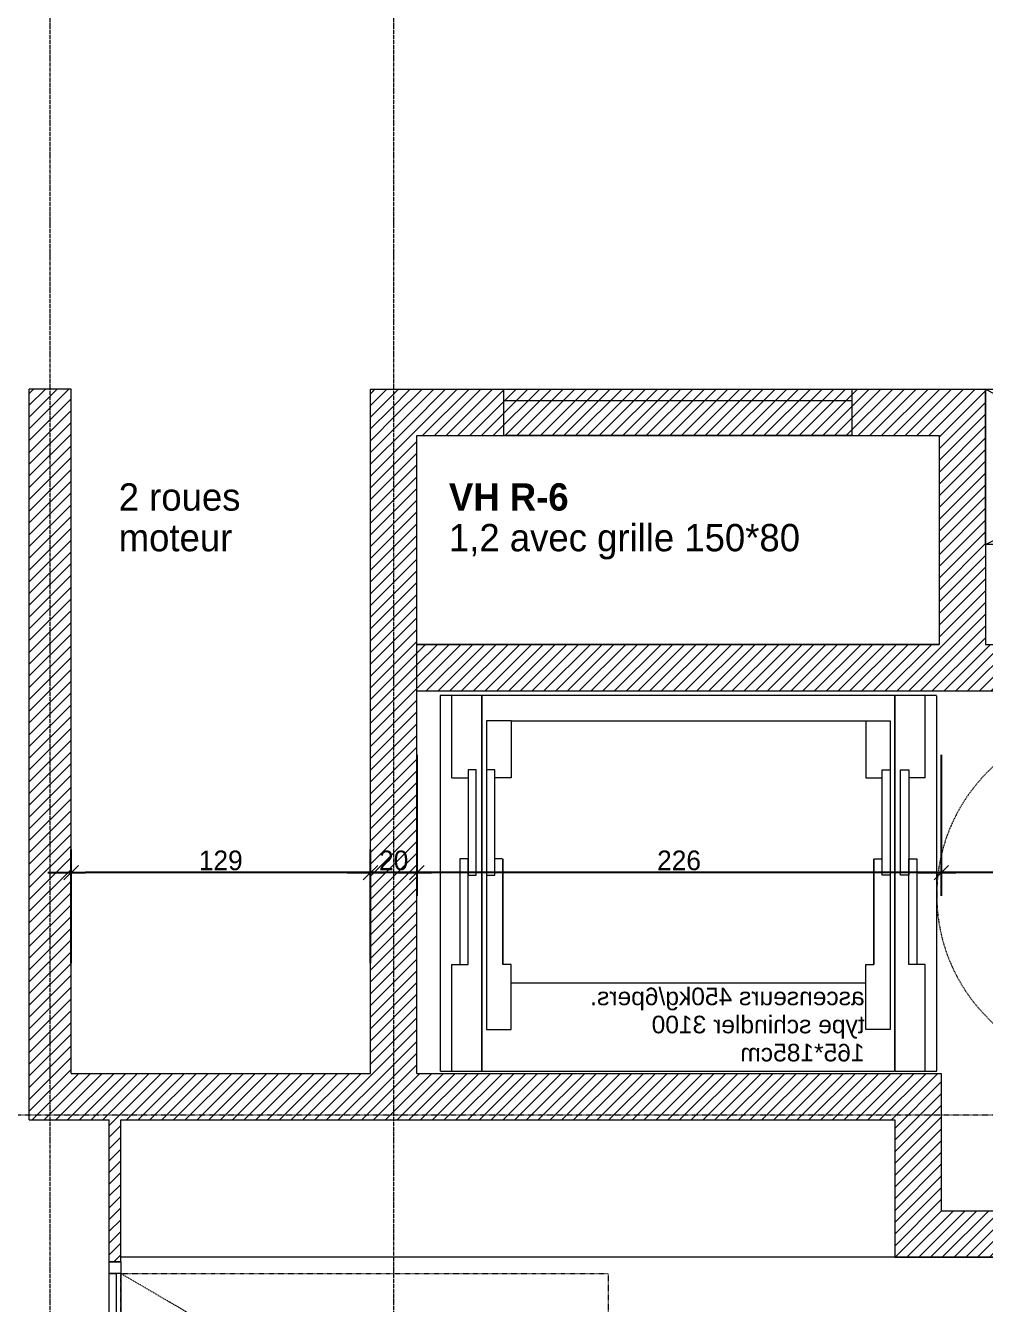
# Model space of a CAD drawing. Header units: centimetres. Extents: x -14085 to 643619, y -47998 to 35592.
# Drawn here: x -7905 to -7492, y 3452 to 4003 of the extents above; entities that cross this region are included whole.
import ezdxf

# ---------------------------------------------------------------- set-up
doc = ezdxf.new("R2010")
doc.units = ezdxf.units.CM
doc.header["$PDMODE"] = 1
doc.header["$PDSIZE"] = -2
for name, pattern in [('ISO-02', [0.75, 0.6, -0.15]), ('Style de ligne -1', [0.41664, 0.20828, -0.20836]), ('Style de ligne -17', [0.347222, 0.20828, -0.138942]), ('Style de ligne -6', [1.04164, 0.625, -0.20828, 0.06943, -0.13893]), ('VW-01', [0.41656, 0.20828, -0.20828])]:
    doc.linetypes.add(name, pattern=pattern)
doc.layers.get('0').update_dxf_attribs({"lineweight": 18, "true_color": 0x848484})
for name, color, linetype, lineweight in [('B GÈnÈral_Hatch', 7, 'Continuous', 5), ('B Général', 7, 'Continuous', 5), ('C ANNOTATIONS-cotation', 7, 'Continuous', 5), ('C ANNOTATIONS-prestations', 7, 'Continuous', 5), ('C ANNOTATIONS-texte', 7, 'Continuous', 5)]:
    doc.layers.add(name, color=color, linetype=linetype, lineweight=lineweight)
doc.layers.add('C ANNOTATIONS-axes', color=1, linetype='ISO-02', lineweight=13, true_color=0xff0000)
doc.layers.add('C ANNOTATIONS-axes horizontaux', color=1, linetype='VW-01', lineweight=13, true_color=0xff0000)
doc.styles.add('Arial', font='arial.ttf')
doc.styles.add('Eurostile', font='')
doc.styles.add('Eurostile (bold)', font='')
doc.styles.get('Eurostile').set_extended_font_data('Eurostile')
doc.styles.get('Eurostile (bold)').set_extended_font_data('Eurostile', bold=True)
doc.dimstyles.new('100é', dxfattribs={"dimtxt": 8.470801, "dimasz": 6.232178, "dimexe": 10, "dimexo": 25, "dimgap": 1, "dimtad": 1, "dimdec": 1, "dimtxsty": 'Eurostile', "dimblk": 'VW_SLASH', "dimblk1": 'VW_SLASH', "dimblk2": 'VW_SLASH', "dimcen": 0, "dimdle": 10, "dimazin": 0, "dimtfac": 1, "dimtdec": 1, "dimtix": 1, "dimtmove": 0, "dimatfit": 0, "dimldrblk": 'VW_FILLEDARROW', "dimfxl": 50.8, "dimfxlon": 1, "dimfrac": 2, "dimtolj": 1, "dimarcsym": 0})
pattern_1 = [(45, (-16946.0474, 0), (2.4253472, -2.6458333), [])]

# ---------------------------------------------------------------- blocks, each defined once
blk = doc.blocks.new('Porte basculante ht200cm')
at = {"layer": 'B Général', "color": 7, "linetype": 'Style de ligne -1', "lineweight": 5}
for p, q in [((-123, -2.5), (0, -212.5)), ((0, -212.5), (123, -2.5))]:
    blk.add_line(p, q, dxfattribs=at)
at = {"layer": 'B Général', "color": 7, "linetype": 'Continuous', "lineweight": 5, "flags": 128}
for points in [[(-128, 2.5), (128, 2.5), (128, -2.5), (-128, -2.5)], [(-123, 2.5), (123, 2.5), (123, -0.5), (-123, -0.5)]]:
    blk.add_lwpolyline(points, close=True, dxfattribs=at)
at = {"layer": 'B Général', "flags": 128}
for points in [[(-128, 2.5), (-123, 2.5), (-123, -2.5), (-128, -2.5)], [(123, 2.5), (128, 2.5), (128, -2.5), (123, -2.5)]]:
    blk.add_lwpolyline(points, close=True, dxfattribs=at)
at = {"layer": 'B Général', "color": 7, "linetype": 'Style de ligne -1', "lineweight": 5, "flags": 128}
blk.add_lwpolyline([(-123, -2.5), (123, -2.5), (123, -212.5), (-123, -212.5)], close=True, dxfattribs=at)
at = {"layer": 'B Général', "insert": (-66, -238.42), "char_height": 12.94, "attachment_point": 1, "line_spacing_factor": 0.894142, "style": 'Eurostile'}
blk.add_mtext('G', dxfattribs=at)
at = {"layer": 'C ANNOTATIONS-prestations', "insert": (-62.58, -8.98), "char_height": 7.059, "attachment_point": 1, "line_spacing_factor": 0.894142, "style": 'Eurostile'}
blk.add_mtext('Porte basculante ht 217 cm', dxfattribs=at)
blk = doc.blocks.new('Ascenseur 162.185')
at = {"layer": 'B Général', "color": 7}
for p, q in [((35.5, -5), (0, -5)), ((35.5, -5), (35.5, -12.06)), ((116, -5), (116, -8.53)), ((161.98, -5), (116, -5)), ((70.5, -12.06), (70.5, -8.53)), ((70.5, -8.53), (116, -8.53)), ((116, -8.53), (116, -12.06)), ((32, -15.58), (32, -12.06)), ((32, -12.06), (77.5, -12.06)), ((77.5, -15.58), (32, -15.58)), ((116, -12.06), (70.5, -12.06)), ((77.5, -12.06), (77.5, -15.58)), ((11, -20), (144, -20)), ((11, -30.58), (11, -20)), ((32, -23.53), (32, -20)), ((32, -20), (77.5, -20)), ((77.5, -20), (77.5, -23.53)), ((144, -20), (144, -30.58)), ((77.5, -23.53), (32, -23.53)), ((35.5, -30.58), (35.5, -23.53)), ((70.5, -26.81), (70.5, -23.53)), ((116, -27.06), (70.5, -27.06)), ((116, -30.58), (116, -27.06)), ((11, -30.58), (35.5, -30.58)), ((144, -30.58), (116, -30.58)), ((11, -183.42), (35.5, -183.42)), ((11, -183.42), (11, -194)), ((35.5, -183.42), (35.5, -190.47)), ((70.5, -186.94), (116, -186.94)), ((70.5, -187.19), (70.5, -190.47)), ((144, -183.42), (116, -183.42)), ((116, -183.42), (116, -186.94)), ((144, -194), (144, -183.42)), ((77.5, -190.47), (32, -190.47)), ((32, -190.47), (32, -194)), ((77.5, -194), (77.5, -190.47)), ((11, -194), (144, -194)), ((32, -194), (77.5, -194)), ((77.5, -198.42), (32, -198.42)), ((32, -198.42), (32, -201.94)), ((77.5, -201.94), (77.5, -198.42)), ((32, -201.94), (77.5, -201.94)), ((35.5, -209), (35.5, -201.94)), ((116, -201.94), (70.5, -201.94)), ((70.5, -201.94), (70.5, -205.47)), ((116, -205.47), (116, -201.94)), ((35.5, -209), (0, -209)), ((70.5, -205.47), (116, -205.47)), ((116, -209), (116, -205.47)), ((162, -209), (116, -209))]:
    blk.add_line(p, q, dxfattribs=at)
at = {"layer": 'B Général', "color": 7, "linetype": 'Continuous', "lineweight": 5}
for p, q in [((11, -30.58), (11, -183.42)), ((124, -183.42), (124, -30.58))]:
    blk.add_line(p, q, dxfattribs=at)
at = {"layer": 'B Général', "color": 7, "linetype": 'Style de ligne -17', "flags": 128}
for points in [[(0, 0), (162, 0), (162, -18), (0, -18)], [(0, -18), (162, -18), (162, -196), (0, -196)], [(0, -196), (162, -196), (162, -214), (0, -214)]]:
    blk.add_lwpolyline(points, close=True, dxfattribs=at)
at = {"layer": 'B Général', "color": 7, "flags": 128}
for points in [[(116, -12.06), (70.5, -12.06), (70.5, -8.53), (116, -8.53), (116, -12.06)], [(77.5, -15.58), (32, -15.58), (32, -12.06), (77.5, -12.06), (77.5, -15.58)], [(77.5, -23.53), (32, -23.53), (32, -20), (77.5, -20), (77.5, -23.53)], [(116, -27.06), (70.5, -27.06), (70.5, -27.06), (116, -27.06), (116, -27.06)], [(116, -186.94), (70.5, -186.94), (70.5, -186.94), (116, -186.94), (116, -186.94)], [(77.5, -190.47), (32, -190.47), (32, -194), (77.5, -194), (77.5, -190.47)], [(77.5, -198.42), (32, -198.42), (32, -201.94), (77.5, -201.94), (77.5, -198.42)], [(116, -201.94), (70.5, -201.94), (70.5, -205.47), (116, -205.47), (116, -201.94)]]:
    blk.add_lwpolyline(points, dxfattribs=at)
at = {"layer": 'B Général', "color": 154, "linetype": 'VW-01', "true_color": 0x0053a6}
blk.add_circle((86, -289), 75, dxfattribs=at)
at = {"layer": 'C ANNOTATIONS-prestations', "color": 7, "insert": (125.95, -182.94), "char_height": 7.5758, "attachment_point": 1, "rotation": 90, "line_spacing_factor": 0.959385, "style": 'Arial'}
blk.add_mtext('ascenseurs 450kg/6pers.\\Ptype schindler 3100\\P165*185cm', dxfattribs=at)
blk = doc.blocks.new('axes 2')
at = {"layer": 'B Général', "color": 1, "linetype": 'Style de ligne -6', "lineweight": 13}
for p, q in [((1385.672, -1173.93), (1385.672, 1361.07)), ((1533.672, -1173.93), (1533.672, 1361.07))]:
    blk.add_line(p, q, dxfattribs=at)
at = {"layer": 'C ANNOTATIONS-axes horizontaux', "color": 5, "true_color": 0x0000ff}
blk.add_line((4705, -925.93), (-4705, -925.93), dxfattribs=at)
blk = doc.blocks.new('VW_SLASH')
at = {"color": 0, "linetype": 'ByBlock', "lineweight": -2}
blk.add_line((1.605, 0), (-1, 0), dxfattribs=at)
at = {"color": 0, "lineweight": 20, "flags": 128}
blk.add_lwpolyline([(0.5, 0.5), (-0.5, -0.5)], dxfattribs=at)
blk = doc.blocks.new('*D409')
at = {"layer": 'C ANNOTATIONS-cotation', "color": 0, "linetype": 'Continuous', "lineweight": -2, "transparency": 16777216}
for p, q in [((-7885.56, 3599), (-7885.56, 3648)), ((-7756.56, 3599), (-7756.56, 3648)), ((-7762.8, 3638), (-7879.33, 3638))]:
    blk.add_line(p, q, dxfattribs=at)
at = {"layer": 'Defpoints', "color": 0, "linetype": 'Continuous', "lineweight": 0, "transparency": 16777216}
for p in [(-7885.56, 3638), (-7885.56, 3574), (-7756.56, 3574)]:
    blk.add_point(p, dxfattribs=at)
at = {"layer": 'C ANNOTATIONS-cotation', "color": 0, "linetype": 'Continuous', "lineweight": -2, "transparency": 16777216, "xscale": 6.232177734375, "yscale": 6.232177734375, "zscale": 6.232177734375, "rotation": 180}
blk.add_blockref('VW_SLASH', (-7885.56, 3638), dxfattribs=at)
at = {"layer": 'C ANNOTATIONS-cotation', "color": 0, "linetype": 'Continuous', "lineweight": -2, "transparency": 16777216, "xscale": 6.232177734375, "yscale": 6.232177734375, "zscale": 6.232177734375}
blk.add_blockref('VW_SLASH', (-7756.56, 3638), dxfattribs=at)
at = {"layer": 'C ANNOTATIONS-cotation', "color": 0, "linetype": 'Continuous', "lineweight": 5, "transparency": 16777216, "insert": (-7821.06, 3643.24), "char_height": 8.471, "attachment_point": 5, "style": 'Eurostile'}
blk.add_mtext('\\A1;129', dxfattribs=at)
blk = doc.blocks.new('VW_FILLEDARROW')
at = {"linetype": 'Continuous', "lineweight": 0}
blk.add_hatch(color=0, dxfattribs=at).paths.add_polyline_path([(-1.604, 0.43), (0, 0), (-1.604, -0.43)])
at = {"color": 0, "lineweight": 5, "flags": 128}
blk.add_lwpolyline([(-1.604, 0.43), (0, 0), (-1.604, -0.43)], close=True, dxfattribs=at)
blk = doc.blocks.new('*D410')
at = {"layer": 'C ANNOTATIONS-cotation', "color": 0, "linetype": 'Continuous', "lineweight": -2, "transparency": 16777216}
for p, q in [((-7736.56, 3688.8), (-7736.56, 3628)), ((-7756.56, 3599), (-7756.56, 3648)), ((-7742.8, 3638), (-7750.33, 3638))]:
    blk.add_line(p, q, dxfattribs=at)
at = {"layer": 'Defpoints', "color": 0, "linetype": 'Continuous', "lineweight": 0, "transparency": 16777216}
for p in [(-7736.56, 3714.39), (-7756.56, 3638), (-7756.56, 3574)]:
    blk.add_point(p, dxfattribs=at)
at = {"layer": 'C ANNOTATIONS-cotation', "color": 0, "linetype": 'Continuous', "lineweight": -2, "transparency": 16777216, "xscale": 6.232177734375, "yscale": 6.232177734375, "zscale": 6.232177734375, "rotation": 180}
blk.add_blockref('VW_SLASH', (-7756.56, 3638), dxfattribs=at)
at = {"layer": 'C ANNOTATIONS-cotation', "color": 0, "linetype": 'Continuous', "lineweight": -2, "transparency": 16777216, "xscale": 6.232177734375, "yscale": 6.232177734375, "zscale": 6.232177734375}
blk.add_blockref('VW_SLASH', (-7736.56, 3638), dxfattribs=at)
at = {"layer": 'C ANNOTATIONS-cotation', "color": 0, "linetype": 'Continuous', "lineweight": 5, "transparency": 16777216, "insert": (-7746.56, 3643.24), "char_height": 8.471, "attachment_point": 5, "style": 'Eurostile'}
blk.add_mtext('\\A1;20', dxfattribs=at)
blk = doc.blocks.new('*D411')
at = {"layer": 'C ANNOTATIONS-cotation', "color": 0, "linetype": 'Continuous', "lineweight": -2, "transparency": 16777216}
for p, q in [((-7736.56, 3688.8), (-7736.56, 3628)), ((-7510.6, 3688.8), (-7510.6, 3628)), ((-7516.83, 3638), (-7730.33, 3638))]:
    blk.add_line(p, q, dxfattribs=at)
at = {"layer": 'Defpoints', "color": 0, "linetype": 'Continuous', "lineweight": 0, "transparency": 16777216}
for p in [(-7736.56, 3714.39), (-7510.6, 3714.39), (-7736.56, 3638)]:
    blk.add_point(p, dxfattribs=at)
at = {"layer": 'C ANNOTATIONS-cotation', "color": 0, "linetype": 'Continuous', "lineweight": -2, "transparency": 16777216, "xscale": 6.232177734375, "yscale": 6.232177734375, "zscale": 6.232177734375, "rotation": 180}
blk.add_blockref('VW_SLASH', (-7736.56, 3638), dxfattribs=at)
at = {"layer": 'C ANNOTATIONS-cotation', "color": 0, "linetype": 'Continuous', "lineweight": -2, "transparency": 16777216, "xscale": 6.232177734375, "yscale": 6.232177734375, "zscale": 6.232177734375}
blk.add_blockref('VW_SLASH', (-7510.6, 3638), dxfattribs=at)
at = {"layer": 'C ANNOTATIONS-cotation', "color": 0, "linetype": 'Continuous', "lineweight": 5, "transparency": 16777216, "insert": (-7623.58, 3643.24), "char_height": 8.471, "attachment_point": 5, "style": 'Eurostile'}
blk.add_mtext('\\A1;226', dxfattribs=at)
blk = doc.blocks.new('*D412')
at = {"layer": 'C ANNOTATIONS-cotation', "color": 0, "linetype": 'Continuous', "lineweight": -2, "transparency": 16777216}
for p, q in [((-7510.6, 3688.8), (-7510.6, 3628)), ((-7359.14, 3688.8), (-7359.14, 3628)), ((-7365.37, 3638), (-7504.37, 3638))]:
    blk.add_line(p, q, dxfattribs=at)
at = {"layer": 'Defpoints', "color": 0, "linetype": 'Continuous', "lineweight": 0, "transparency": 16777216}
for p in [(-7359.14, 3742), (-7510.6, 3714.39), (-7510.6, 3638)]:
    blk.add_point(p, dxfattribs=at)
at = {"layer": 'C ANNOTATIONS-cotation', "color": 0, "linetype": 'Continuous', "lineweight": -2, "transparency": 16777216, "xscale": 6.232177734375, "yscale": 6.232177734375, "zscale": 6.232177734375, "rotation": 180}
blk.add_blockref('VW_SLASH', (-7510.6, 3638), dxfattribs=at)
at = {"layer": 'C ANNOTATIONS-cotation', "color": 0, "linetype": 'Continuous', "lineweight": -2, "transparency": 16777216, "xscale": 6.232177734375, "yscale": 6.232177734375, "zscale": 6.232177734375}
blk.add_blockref('VW_SLASH', (-7359.14, 3638), dxfattribs=at)
at = {"layer": 'C ANNOTATIONS-cotation', "color": 0, "linetype": 'Continuous', "lineweight": 5, "transparency": 16777216, "insert": (-7434.87, 3643.24), "char_height": 8.471, "attachment_point": 5, "style": 'Eurostile'}
blk.add_mtext('\\A1;151', dxfattribs=at)
blk = doc.blocks.new('Groupe-132-1')
at = {"layer": 'C ANNOTATIONS-prestations', "color": 1, "linetype": 'Continuous', "lineweight": 5, "true_color": 0xff0000}
for p, q in [((9454.48, 3779.39), (9585.45, 3846.39)), ((9454.48, 3846.39), (9585.45, 3779.39))]:
    blk.add_line(p, q, dxfattribs=at)
at = {"layer": 'C ANNOTATIONS-prestations', "color": 1, "linetype": 'Continuous', "lineweight": 5, "true_color": 0xff0000, "flags": 128}
blk.add_lwpolyline([(9454.48, 3846.39), (9585.45, 3846.39), (9585.45, 3779.39), (9454.48, 3779.39)], close=True, dxfattribs=at)
at = {"layer": 'C ANNOTATIONS-prestations', "insert": (9519.97, 3842.47), "char_height": 16.471, "width": 130.9624, "attachment_point": 2, "line_spacing_factor": 0.894142, "style": 'Eurostile'}
blk.add_mtext('Bac à sable', dxfattribs=at)

msp = doc.modelspace()

# ---------------------------------------------------------------- hatches: boundary and pattern name
at = {"layer": 'B GÈnÈral_Hatch', "linetype": 'Continuous', "lineweight": 5}
h = msp.add_hatch(dxfattribs=at)
h.set_pattern_fill('50_BETON', style=0, pattern_type=2)
h.set_pattern_definition(pattern_1)
h.paths.add_polyline_path([(-7903.56, 3846.39), (-7903.56, 3531.39), (-7885.56, 3551.39), (-7885.56, 3846.39)])
h = msp.add_hatch(dxfattribs=at)
h.set_pattern_fill('50_BETON', style=0, pattern_type=2)
h.set_pattern_definition(pattern_1)
h.paths.add_polyline_path([(-7511.56, 3826.39), (-7491.56, 3846.39), (-7756.56, 3846.39), (-7736.56, 3826.39)])
h = msp.add_hatch(dxfattribs=at)
h.set_pattern_fill('50_BETON', style=0, pattern_type=2)
h.set_pattern_definition(pattern_1)
h.paths.add_polyline_path([(-7736.56, 3826.39), (-7756.56, 3846.39), (-7756.56, 3551.39), (-7736.56, 3551.39)])
h = msp.add_hatch(dxfattribs=at)
h.set_pattern_fill('50_BETON', style=0, pattern_type=2)
h.set_pattern_definition(pattern_1)
h.paths.add_polyline_path([(-7511.56, 3736.39), (-7491.56, 3736.39), (-7491.56, 3846.39), (-7511.56, 3826.39)])
h = msp.add_hatch(dxfattribs=at)
h.set_pattern_fill('50_BETON', style=0, pattern_type=2)
h.set_pattern_definition(pattern_1)
h.paths.add_polyline_path([(-7359.14, 3716.39), (-7359.14, 3736.39), (-7736.56, 3736.39), (-7736.56, 3716.39)])
h = msp.add_hatch(dxfattribs=at)
h.set_pattern_fill('50_BETON', style=0, pattern_type=2)
h.set_pattern_definition(pattern_1)
h.paths.add_polyline_path([(-7530.64, 3531.39), (-7510.64, 3551.39), (-7885.56, 3551.39), (-7903.56, 3531.39)])
h = msp.add_hatch(dxfattribs=at)
h.set_pattern_fill('50_BETON', style=0, pattern_type=2)
h.set_pattern_definition(pattern_1)
h.paths.add_polyline_path([(-7530.64, 3472.19), (-7510.64, 3492.19), (-7510.64, 3551.39), (-7530.64, 3531.39)])
h = msp.add_hatch(dxfattribs=at)
h.set_pattern_fill('50_BETON', style=0, pattern_type=2)
h.set_pattern_definition(pattern_1)
h.paths.add_polyline_path([(-7864.13, 3531.39), (-7869.13, 3531.39), (-7869.13, 3470.19), (-7864.13, 3470.19)])
h = msp.add_hatch(dxfattribs=at)
h.set_pattern_fill('50_BETON', style=0, pattern_type=2)
h.set_pattern_definition(pattern_1)
h.paths.add_polyline_path([(-7135.56, 3472.19), (-7155.56, 3492.19), (-7510.64, 3492.19), (-7530.64, 3472.19)])

# ---------------------------------------------------------------- linework, layer by layer
at = {"layer": 'B Général', "color": 7, "linetype": 'Continuous', "lineweight": 18}
for p, q in [((-7903.56, 3531.39), (-7903.56, 3846.39)), ((-7885.56, 3551.39), (-7885.56, 3846.39)), ((-7756.56, 3846.39), (-7491.56, 3846.39)), ((-7756.56, 3551.39), (-7756.56, 3846.39)), ((-7491.56, 3846.39), (-7491.56, 3736.39)), ((-7736.56, 3551.39), (-7736.56, 3826.39)), ((-7726.56, 3826.39), (-7521.56, 3826.39)), ((-7511.56, 3826.39), (-7511.56, 3736.39)), ((-7736.56, 3736.39), (-7511.56, 3736.39)), ((-7491.56, 3736.39), (-7359.14, 3736.39)), ((-7736.56, 3716.39), (-7359.14, 3716.39)), ((-7885.56, 3551.39), (-7756.56, 3551.39)), ((-7736.56, 3551.39), (-7510.64, 3551.39)), ((-7510.64, 3551.39), (-7510.64, 3492.19)), ((-7903.56, 3531.39), (-7869.13, 3531.39)), ((-7869.13, 3470.19), (-7869.13, 3531.39)), ((-7864.13, 3470.19), (-7864.13, 3531.39)), ((-7864.13, 3531.39), (-7530.64, 3531.39)), ((-7530.64, 3531.39), (-7530.64, 3472.19)), ((-7510.64, 3492.19), (-7359.14, 3492.19)), ((-7530.64, 3472.19), (-7160.56, 3472.19))]:
    msp.add_line(p, q, dxfattribs=at)
at = {"layer": 'B Général', "color": 7, "linetype": 'Continuous', "lineweight": 5}
for p, q in [((-7885.56, 3846.39), (-7903.56, 3846.39)), ((-7903.56, 3531.39), (-7903.56, 3846.39)), ((-7885.56, 3551.39), (-7885.56, 3846.39)), ((-7756.56, 3846.39), (-7491.56, 3846.39)), ((-7756.56, 3551.39), (-7756.56, 3846.39)), ((-7491.56, 3846.39), (-7491.56, 3736.39)), ((-7736.56, 3551.39), (-7736.56, 3826.39)), ((-7726.56, 3826.39), (-7521.56, 3826.39)), ((-7511.56, 3826.39), (-7511.56, 3736.39)), ((-7736.56, 3736.39), (-7511.56, 3736.39)), ((-7736.56, 3716.39), (-7359.14, 3716.39)), ((-7885.56, 3551.39), (-7756.56, 3551.39)), ((-7736.56, 3551.39), (-7510.64, 3551.39)), ((-7510.64, 3551.39), (-7510.64, 3492.19)), ((-7903.56, 3531.39), (-7869.13, 3531.39)), ((-7869.13, 3470.19), (-7869.13, 3531.39)), ((-7864.13, 3470.19), (-7864.13, 3531.39)), ((-7864.13, 3531.39), (-7530.64, 3531.39)), ((-7530.64, 3531.39), (-7530.64, 3472.19)), ((-7510.64, 3492.19), (-7359.14, 3492.19)), ((-7864.13, 3470.19), (-7869.13, 3470.19)), ((-7364.14, 3472.19), (-7864.14, 3472.19)), ((-7530.64, 3472.19), (-7160.56, 3472.19))]:
    msp.add_line(p, q, dxfattribs=at)
at = {"layer": 'B Général', "flags": 128}
for points in [[(-7699.06, 3826.39), (-7699.06, 3846.39), (-7549.06, 3846.39), (-7549.06, 3826.39)], [(-7699.06, 3841.39), (-7699.06, 3846.39), (-7549.06, 3846.39), (-7549.06, 3841.39)]]:
    msp.add_lwpolyline(points, close=True, dxfattribs=at)
at = {"layer": 'B Général', "color": 7, "linetype": 'Continuous', "lineweight": 5, "flags": 128}
msp.add_lwpolyline([(-7736.56, 3826.39), (-7511.56, 3826.39), (-7511.56, 3736.39), (-7736.56, 3736.39)], close=True, dxfattribs=at)

# ---------------------------------------------------------------- block references
at = {"layer": 'B Général', "color": 7, "xscale": -1, "rotation": 90.0000037643243}
msp.add_blockref('Ascenseur 162.185', (-7726.56, 3714.39), dxfattribs=at)
at = {"layer": 'B Général', "color": 7, "rotation": 89.99798139353518}
msp.add_blockref('Porte basculante ht200cm', (-7866.63, 3342.19), dxfattribs=at)
at = {"layer": 'C ANNOTATIONS-axes', "color": 7}
msp.add_blockref('axes 2', (-9280.23, 4459.32), dxfattribs=at)
at = {"layer": 'C ANNOTATIONS-prestations', "color": 7}
msp.add_blockref('Groupe-132-1', (-16946.05, 0), dxfattribs=at)

# ---------------------------------------------------------------- texts
at = {"layer": 'C ANNOTATIONS-texte', "char_height": 11.765, "attachment_point": 1, "line_spacing_factor": 0.894142}
for s, insert, width, style in [('2 roues moteur', (-7865.05, 3805.83), 69.1984, 'Eurostile'), ('VH R-6 {\\fEurostile|b0|i0|c0|p0;\\P1,2 avec grille 150*80 }', (-7722.75, 3805.83), 178.4092, 'Eurostile (bold)')]:
    msp.add_mtext(s, dxfattribs=dict(at, insert=insert, width=width, style=style))

# ---------------------------------------------------------------- dimensions: what is measured, and where the dimension line sits
at = {"layer": 'C ANNOTATIONS-cotation', "color": 7, "linetype": 'Continuous', "lineweight": 5}
for base, p1, p2, picture, middle in [((-7510.6, 3638), (-7359.14, 3742), (-7510.6, 3714.39), '*D412', (-7434.87, 3643.24)), ((-7756.56, 3638), (-7736.56, 3714.39), (-7756.56, 3574), '*D410', (-7746.56, 3643.24)), ((-7736.56, 3638), (-7510.6, 3714.39), (-7736.56, 3714.39), '*D411', (-7623.58, 3643.24)), ((-7885.56, 3638), (-7756.56, 3574), (-7885.56, 3574), '*D409', (-7821.06, 3643.24))]:
    dim = msp.add_linear_dim(base=base, p1=p1, p2=p2, dimstyle='100é', override={"dimtxt": 8.470801, "dimdec": 0, "dimpost": '<>', "dimtxsty": 'Eurostile', "dimtmove": 2}, dxfattribs=at)
    dim.commit()
    dim.dimension.update_dxf_attribs({"geometry": picture, "text_midpoint": middle})

doc.saveas('drawing.dxf')
